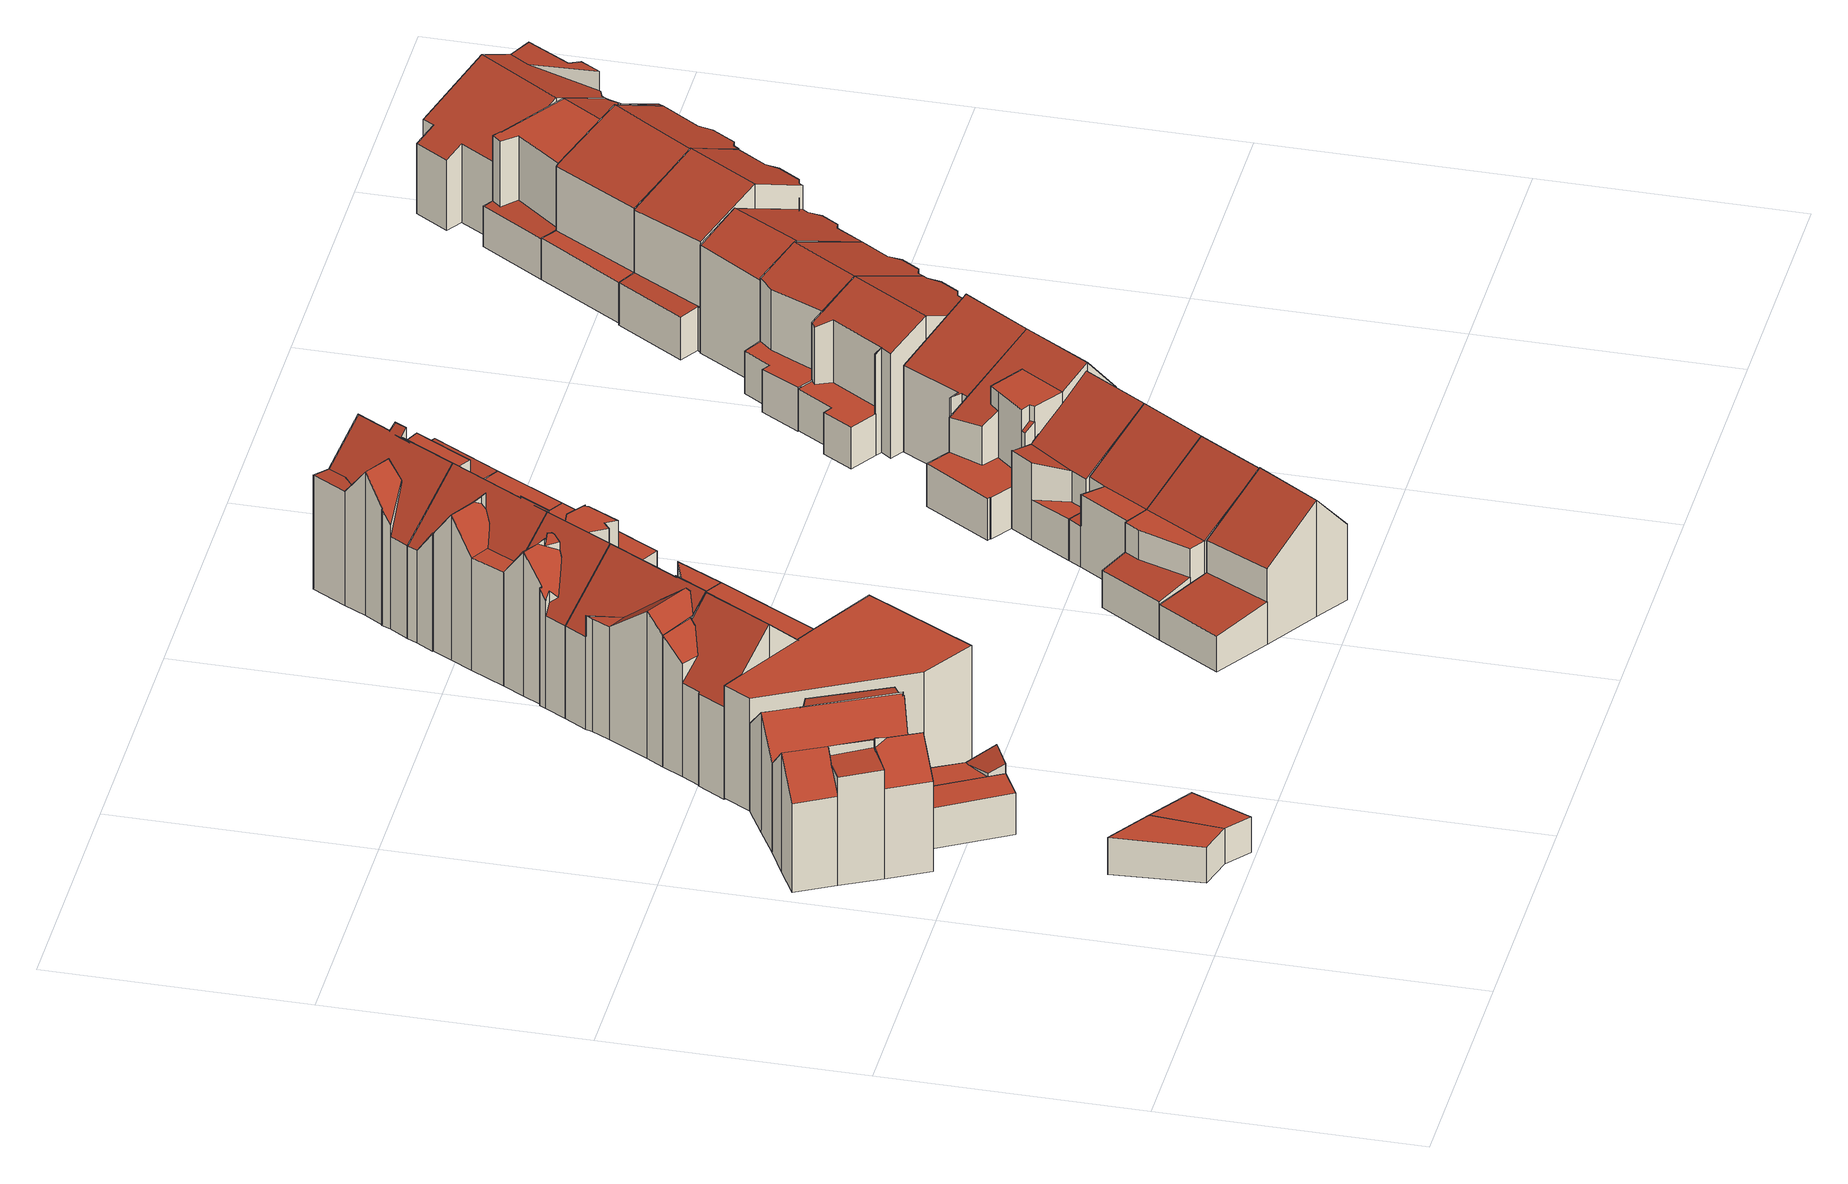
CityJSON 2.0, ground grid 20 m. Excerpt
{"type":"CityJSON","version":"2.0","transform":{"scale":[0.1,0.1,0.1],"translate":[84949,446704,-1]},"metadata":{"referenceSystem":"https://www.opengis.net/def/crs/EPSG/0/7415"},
"CityObjects":{
"building1":{"type":"Building","attributes":{"b3_bag_bag_overlap":0,"b3_dak_type":"horizontal","b3_h_dak_50p":2.63,"b3_h_dak_70p":2.65,"b3_h_dak_max":2.74,"b3_h_dak_min":2.52,"b3_h_maaiveld":-0.447,"b3_kas_warenhuis":false,"b3_mutatie_ahn3_ahn4":false,"b3_opp_buitenmuur":20.73,"b3_opp_dak_plat":18.39,"b3_opp_dak_schuin":0,"b3_opp_grond":18.38,"b3_opp_scheidingsmuur":38.44,"b3_reconstructie_onvolledig":false,"b3_rmse_lod12":0.0384,"b3_rmse_lod13":0.0384,"b3_rmse_lod22":0.0337,"b3_val3dity_lod12":"[]","b3_val3dity_lod13":"[]","b3_val3dity_lod22":"[]","b3_volume_lod12":56.95,"b3_volume_lod13":56.95,"b3_volume_lod22":56.73,"geconstateerd":false,"oorspronkelijkbouwjaar":1930,"status":"Pand in gebruik"},"children":["building1-1"]},
"building1-1":{"type":"BuildingPart","parents":["building1"],"geometry":[{"type":"Solid","lod":"2.2","boundaries":[[[[0,1,2,3]],[[4,0,3,5]],[[5,3,2,6]],[[6,2,1,7]],[[7,1,0,4]],[[7,4,5,6]]]],"semantics":{"surfaces":[{"type":"GroundSurface"},{"type":"WallSurface","on_footprint_edge":true},{"type":"RoofSurface"}],"values":[[0,1,1,1,1,2]]}}]},
"building2":{"type":"Building","attributes":{"b3_bag_bag_overlap":0,"b3_dak_type":"horizontal","b3_h_dak_50p":2.66,"b3_h_dak_70p":2.68,"b3_h_dak_max":2.77,"b3_h_dak_min":2.56,"b3_h_maaiveld":-0.438,"b3_kas_warenhuis":false,"b3_mutatie_ahn3_ahn4":false,"b3_opp_buitenmuur":20.45,"b3_opp_dak_plat":15.52,"b3_opp_dak_schuin":0,"b3_opp_grond":15.52,"b3_opp_scheidingsmuur":32.49,"b3_reconstructie_onvolledig":false,"b3_rmse_lod12":0.0417,"b3_rmse_lod13":0.0417,"b3_rmse_lod22":0.0311,"b3_val3dity_lod12":"[]","b3_val3dity_lod13":"[]","b3_val3dity_lod22":"[]","b3_volume_lod12":48.4,"b3_volume_lod13":48.4,"b3_volume_lod22":48.18,"geconstateerd":false,"oorspronkelijkbouwjaar":1930,"status":"Pand in gebruik"},"children":["building2-1"]},
"building2-1":{"type":"BuildingPart","parents":["building2"],"geometry":[{"type":"Solid","lod":"2.2","boundaries":[[[[0,8,9,1]],[[10,9,8,11]],[[7,1,9,10]],[[4,0,1,7]],[[11,8,0,4]],[[11,4,7,10]]]],"semantics":{"surfaces":[{"type":"GroundSurface"},{"type":"WallSurface","on_footprint_edge":true},{"type":"RoofSurface"}],"values":[[0,1,1,1,1,2]]}}]},
"building3":{"type":"Building","attributes":{"b3_bag_bag_overlap":0,"b3_bouwlagen":3,"b3_dak_type":"slanted","b3_h_dak_50p":8.43,"b3_h_dak_70p":9.09,"b3_h_dak_max":10.03,"b3_h_dak_min":3.27,"b3_h_maaiveld":-0.073,"b3_kas_warenhuis":false,"b3_mutatie_ahn3_ahn4":false,"b3_opp_buitenmuur":130.1,"b3_opp_dak_plat":16.83,"b3_opp_dak_schuin":73.02,"b3_opp_grond":71.11,"b3_opp_scheidingsmuur":174.61,"b3_reconstructie_onvolledig":false,"b3_rmse_lod12":2.69,"b3_rmse_lod13":0.809,"b3_rmse_lod22":0.138,"b3_val3dity_lod12":"[]","b3_val3dity_lod13":"[]","b3_val3dity_lod22":"[]","b3_volume_lod12":652.15,"b3_volume_lod13":561.57,"b3_volume_lod22":537.74,"geconstateerd":false,"oorspronkelijkbouwjaar":1916,"status":"Pand in gebruik"},"children":["building3-1"]},
"building3-1":{"type":"BuildingPart","parents":["building3"],"geometry":[{"type":"Solid","lod":"2.2","boundaries":[[[[12,13,14,15,16,17,18,19,20,21,22]],[[23,24,25]],[[26,27,25]],[[28,23,29]],[[30,31,32,33]],[[31,12,22,34]],[[34,22,21,35]],[[36,18,17,37]],[[38,19,18,36]],[[33,32,20,19,38]],[[39,40,16,15,27,26]],[[37,17,16,40]],[[41,42,43,44]],[[27,15,14,45]],[[40,39,46]],[[42,41,46]],[[45,14,13,47]],[[47,13,12,31,30]],[[35,21,20,32]],[[44,43,24,23,28]],[[41,36,37,40,46]],[[45,47,29,23,25,27]],[[24,43,42,46,39,26,25]],[[35,32,31,34]],[[44,28,29,47,30,33,38,36,41]]]],"semantics":{"surfaces":[{"type":"GroundSurface"},{"type":"WallSurface","on_footprint_edge":false},{"type":"WallSurface","on_footprint_edge":true},{"type":"RoofSurface"}],"values":[[0,1,1,1,1,2,2,2,2,2,2,2,1,2,1,1,2,2,2,1,3,3,3,3,3]]}}]},
"building4":{"type":"Building","attributes":{"b3_bag_bag_overlap":0,"b3_bouwlagen":3,"b3_dak_type":"slanted","b3_h_dak_50p":8.6,"b3_h_dak_70p":9.15,"b3_h_dak_max":10.02,"b3_h_dak_min":3.27,"b3_h_maaiveld":-0.117,"b3_kas_warenhuis":false,"b3_mutatie_ahn3_ahn4":false,"b3_opp_buitenmuur":137.09,"b3_opp_dak_plat":12,"b3_opp_dak_schuin":83.4,"b3_opp_grond":70.47,"b3_opp_scheidingsmuur":174.66,"b3_reconstructie_onvolledig":false,"b3_rmse_lod12":2.65,"b3_rmse_lod13":0.787,"b3_rmse_lod22":0.21,"b3_val3dity_lod12":"[]","b3_val3dity_lod13":"[]","b3_val3dity_lod22":"[]","b3_volume_lod12":652.39,"b3_volume_lod13":562.33,"b3_volume_lod22":539.34,"geconstateerd":false,"oorspronkelijkbouwjaar":1916,"status":"Pand in gebruik"},"children":["building4-1"]},
"building4-1":{"type":"BuildingPart","parents":["building4"],"geometry":[{"type":"Solid","lod":"2.2","boundaries":[[[[48,49,50,51,52,53,21,54,55,19,56,57,58]],[[59,58,57,60]],[[61,49,48,62,63]],[[63,62,64,65]],[[66,50,49,61,67]],[[67,61,68,69]],[[70,71,72]],[[73,53,52,74]],[[75,55,54,70]],[[60,57,56,76]],[[77,21,53,73]],[[78,79,51,50,66]],[[76,56,19,38]],[[38,19,55,75,80]],[[69,68,81]],[[65,64,81]],[[74,52,51,79]],[[62,48,58,59]],[[71,70,54,21,77]],[[80,75,79,78]],[[65,81,68,61,63]],[[80,78,66,67,69,82,76,38]],[[62,59,60,76,82,69,81,64]],[[71,77,73,74,72]],[[79,75,70,72,74]]]],"semantics":{"surfaces":[{"type":"GroundSurface"},{"type":"WallSurface","on_footprint_edge":true},{"type":"WallSurface","on_footprint_edge":false},{"type":"RoofSurface"}],"values":[[0,1,1,2,1,2,2,1,1,1,1,1,1,1,2,2,1,1,1,2,3,3,3,3,3]]}}]},
"building5":{"type":"Building","attributes":{"b3_bag_bag_overlap":0,"b3_bouwlagen":3,"b3_dak_type":"horizontal","b3_h_dak_50p":9.44,"b3_h_dak_70p":9.46,"b3_h_dak_max":9.64,"b3_h_dak_min":9.21,"b3_h_maaiveld":-0.126,"b3_kas_warenhuis":false,"b3_mutatie_ahn3_ahn4":false,"b3_opp_buitenmuur":261.02,"b3_opp_dak_plat":107.18,"b3_opp_dak_schuin":0,"b3_opp_grond":107.18,"b3_opp_scheidingsmuur":165.25,"b3_reconstructie_onvolledig":false,"b3_rmse_lod12":0.0511,"b3_rmse_lod13":0.0511,"b3_rmse_lod22":0.0436,"b3_val3dity_lod12":"[]","b3_val3dity_lod13":"[]","b3_val3dity_lod22":"[]","b3_volume_lod12":1027.27,"b3_volume_lod13":1027.27,"b3_volume_lod22":1024.93,"geconstateerd":false,"oorspronkelijkbouwjaar":1916,"status":"Pand in gebruik"},"children":["building5-1"]},
"building5-1":{"type":"BuildingPart","parents":["building5"],"geometry":[{"type":"Solid","lod":"2.2","boundaries":[[[[57,83,84,85,86,87]],[[88,87,86,89]],[[89,86,85,90]],[[91,57,87,88]],[[90,85,84,92]],[[92,84,83,93]],[[93,83,57,91]],[[93,91,88,89,90,92]]]],"semantics":{"surfaces":[{"type":"GroundSurface"},{"type":"WallSurface","on_footprint_edge":true},{"type":"RoofSurface"}],"values":[[0,1,1,1,1,1,1,2]]}}]},
"building6":{"type":"Building","attributes":{"b3_bag_bag_overlap":0,"b3_bouwlagen":4,"b3_dak_type":"slanted","b3_h_dak_50p":10.19,"b3_h_dak_70p":10.93,"b3_h_dak_max":13.05,"b3_h_dak_min":7.59,"b3_h_maaiveld":-0.228,"b3_kas_warenhuis":false,"b3_mutatie_ahn3_ahn4":false,"b3_opp_buitenmuur":147.36,"b3_opp_dak_plat":15.6,"b3_opp_dak_schuin":74.6,"b3_opp_grond":70.31,"b3_opp_scheidingsmuur":227.73,"b3_reconstructie_onvolledig":false,"b3_rmse_lod12":1.16,"b3_rmse_lod13":1.16,"b3_rmse_lod22":0.127,"b3_val3dity_lod12":"[]","b3_val3dity_lod13":"[]","b3_val3dity_lod22":"[]","b3_volume_lod12":777.71,"b3_volume_lod13":777.71,"b3_volume_lod22":730.3,"geconstateerd":false,"oorspronkelijkbouwjaar":1922,"status":"Pand in gebruik"},"children":["building6-1"]},
"building6-1":{"type":"BuildingPart","parents":["building6"],"geometry":[{"type":"Solid","lod":"2.2","boundaries":[[[[94,95,96,97,98,99,100,101,102,103,104,105,106]],[[107,106,105,108]],[[109,96,95,110]],[[111,102,112]],[[113,103,102,111]],[[114,104,103,113]],[[115,100,99,116,117]],[[117,116,118]],[[119,98,97,120]],[[120,97,96,109]],[[116,99,98,119]],[[121,94,106,107]],[[108,105,104,114]],[[110,95,94,121]],[[122,123,124]],[[123,122,101,100,115]],[[112,102,101,122]],[[121,114,113,111,112,110]],[[118,124,123,115,117]],[[112,122,124,118,116,119,120,109,110]],[[114,121,107,108]]]],"semantics":{"surfaces":[{"type":"GroundSurface"},{"type":"WallSurface","on_footprint_edge":true},{"type":"WallSurface","on_footprint_edge":false},{"type":"RoofSurface"}],"values":[[0,1,1,1,1,1,1,2,1,1,1,1,1,1,2,1,1,3,3,3,3]]}}]},
"building7":{"type":"Building","attributes":{"b3_bag_bag_overlap":0,"b3_bouwlagen":4,"b3_dak_type":"slanted","b3_h_dak_50p":10.52,"b3_h_dak_70p":11.25,"b3_h_dak_max":12.26,"b3_h_dak_min":7.48,"b3_h_maaiveld":-0.232,"b3_kas_warenhuis":false,"b3_mutatie_ahn3_ahn4":false,"b3_opp_buitenmuur":152.02,"b3_opp_dak_plat":7.02,"b3_opp_dak_schuin":77.44,"b3_opp_grond":71.18,"b3_opp_scheidingsmuur":234.64,"b3_reconstructie_onvolledig":false,"b3_rmse_lod12":1.42,"b3_rmse_lod13":1.42,"b3_rmse_lod22":0.0542,"b3_val3dity_lod12":"[]","b3_val3dity_lod13":"[]","b3_val3dity_lod22":"[]","b3_volume_lod12":819.8,"b3_volume_lod13":819.8,"b3_volume_lod22":757.77,"geconstateerd":false,"oorspronkelijkbouwjaar":1923,"status":"Pand in gebruik"},"children":["building7-1"]},
"building7-1":{"type":"BuildingPart","parents":["building7"],"geometry":[{"type":"Solid","lod":"2.2","boundaries":[[[[125,102,126,100,127,128,129,130,131,132,133,134,105,104,103]],[[135,104,105,108]],[[136,137,138]],[[139,133,132,140]],[[141,134,133,139]],[[137,136,130,129,142]],[[143,131,130,136]],[[142,129,128,144]],[[145,127,100,115]],[[140,132,131,143]],[[146,147,148]],[[149,126,102,150]],[[115,100,126,149]],[[144,128,127,145]],[[113,103,104,135]],[[151,141,152]],[[108,105,134,141,151]],[[153,154,155]],[[154,125,103,113]],[[147,146,156]],[[150,102,125,154,153]],[[144,138,137,142]],[[147,145,115,149,148]],[[108,151,152,135]],[[154,113,135,152,141,139,140,155]],[[147,156,138,144,145]],[[150,153,155,140,143,136,138,156,146,148,149]]]],"semantics":{"surfaces":[{"type":"GroundSurface"},{"type":"WallSurface","on_footprint_edge":true},{"type":"WallSurface","on_footprint_edge":false},{"type":"RoofSurface"}],"values":[[0,1,2,1,1,1,1,1,1,1,2,1,1,1,1,2,1,2,1,2,1,3,3,3,3,3,3]]}}]},
"building8":{"type":"Building","attributes":{"b3_bag_bag_overlap":0,"b3_bouwlagen":4,"b3_dak_type":"slanted","b3_h_dak_50p":10.59,"b3_h_dak_70p":11.48,"b3_h_dak_max":12.19,"b3_h_dak_min":7.62,"b3_h_maaiveld":-0.207,"b3_kas_warenhuis":false,"b3_mutatie_ahn3_ahn4":false,"b3_opp_buitenmuur":165.46,"b3_opp_dak_plat":23.48,"b3_opp_dak_schuin":71.68,"b3_opp_grond":70.85,"b3_opp_scheidingsmuur":230.01,"b3_reconstructie_onvolledig":false,"b3_rmse_lod12":1.42,"b3_rmse_lod13":1.42,"b3_rmse_lod22":0.0623,"b3_val3dity_lod12":"[]","b3_val3dity_lod13":"[]","b3_val3dity_lod22":"[]","b3_volume_lod12":822.03,"b3_volume_lod13":822.03,"b3_volume_lod22":754.85,"geconstateerd":false,"oorspronkelijkbouwjaar":1922,"status":"Pand in gebruik"},"children":["building8-1"]},
"building8-1":{"type":"BuildingPart","parents":["building8"],"geometry":[{"type":"Solid","lod":"2.2","boundaries":[[[[157,158,159,160,161,162,163,164,165,166,167,133,168,132,131]],[[169,133,167,170]],[[171,164,163,172]],[[143,131,132,140]],[[173,174,175]],[[176,174,177]],[[178,165,164,171]],[[179,161,160,180]],[[181,182,183]],[[184,185,182,181]],[[180,160,159,186]],[[186,159,158,187]],[[185,157,131,143]],[[188,162,161,179]],[[172,163,162,188]],[[189,190,191,192]],[[193,194,195,196]],[[194,193,197]],[[198,168,133,169]],[[140,132,168,198]],[[170,167,166,199]],[[199,166,165,178]],[[173,200,201]],[[175,174,176,202,203]],[[192,191,204]],[[200,173,204]],[[187,158,157,185,184]],[[205,206,207,208]],[[206,209,210]],[[208,207,211]],[[196,195,212,213]],[[213,212,214,215]],[[216,217,209,206,205]],[[215,214,217,216]],[[203,202,190,189]],[[200,204,191,188,179,180,201]],[[217,214,212,198,169,170,199,210,209]],[[183,177,174,173,201,180,186,187,184,181]],[[190,202,176,177,183,182,185,143,140,172,188,191]],[[215,216,205,208,211,197,193,196,213]],[[172,140,198,212,195,194,197,211,207,206,210,199,178,171]],[[203,189,192,204,173,175]]]],"semantics":{"surfaces":[{"type":"GroundSurface"},{"type":"WallSurface","on_footprint_edge":true},{"type":"WallSurface","on_footprint_edge":false},{"type":"RoofSurface"}],"values":[[0,1,1,1,2,2,1,1,2,2,1,1,1,1,1,2,2,2,1,1,1,1,2,2,2,2,1,2,2,2,2,2,2,2,2,3,3,3,3,3,3,3]]}}]},
"building9":{"type":"Building","attributes":{"b3_bag_bag_overlap":0,"b3_bouwlagen":3,"b3_dak_type":"slanted","b3_h_dak_50p":7.07,"b3_h_dak_70p":8.32,"b3_h_dak_max":9.76,"b3_h_dak_min":-0.06,"b3_h_maaiveld":-0.144,"b3_kas_warenhuis":false,"b3_mutatie_ahn3_ahn4":false,"b3_opp_buitenmuur":84.62,"b3_opp_dak_plat":0,"b3_opp_dak_schuin":83.36,"b3_opp_grond":71.53,"b3_opp_scheidingsmuur":149.47,"b3_reconstructie_onvolledig":false,"b3_rmse_lod12":3.16,"b3_rmse_lod13":1.04,"b3_rmse_lod22":0.391,"b3_val3dity_lod12":"[]","b3_val3dity_lod13":"[]","b3_val3dity_lod22":"[]","b3_volume_lod12":599.95,"b3_volume_lod13":485.53,"b3_volume_lod22":453.62,"geconstateerd":false,"oorspronkelijkbouwjaar":1928,"status":"Pand in gebruik"},"children":["building9-1"]},
"building9-1":{"type":"BuildingPart","parents":["building9"],"geometry":[{"type":"Solid","lod":"2.2","boundaries":[[[[218,219,220,221,222,223,224,225,226,227]],[[228,219,218,229,230]],[[230,229,231,232]],[[233,223,222,234]],[[234,222,221,235]],[[236,226,225,231]],[[237,224,223,233]],[[238,227,226,236]],[[235,221,220,239]],[[239,220,219,228]],[[229,218,227,238]],[[232,231,225,224,237]],[[228,237,233,234,235,239]],[[229,238,236,231]],[[232,237,228,230]]]],"semantics":{"surfaces":[{"type":"GroundSurface"},{"type":"WallSurface","on_footprint_edge":true},{"type":"WallSurface","on_footprint_edge":false},{"type":"RoofSurface"}],"values":[[0,1,2,1,1,1,1,1,1,1,1,1,3,3,3]]}}]},
"building10":{"type":"Building","attributes":{"b3_bag_bag_overlap":0,"b3_bouwlagen":3,"b3_dak_type":"slanted","b3_h_dak_50p":10.36,"b3_h_dak_70p":11.17,"b3_h_dak_max":12.2,"b3_h_dak_min":7.59,"b3_h_maaiveld":-0.171,"b3_kas_warenhuis":false,"b3_mutatie_ahn3_ahn4":false,"b3_opp_buitenmuur":147.65,"b3_opp_dak_plat":14.96,"b3_opp_dak_schuin":79.77,"b3_opp_grond":70.89,"b3_opp_scheidingsmuur":230.76,"b3_reconstructie_onvolledig":false,"b3_rmse_lod12":1.27,"b3_rmse_lod13":1.27,"b3_rmse_lod22":0.0625,"b3_val3dity_lod12":"[]","b3_val3dity_lod13":"[]","b3_val3dity_lod22":"[]","b3_volume_lod12":797.24,"b3_volume_lod13":797.24,"b3_volume_lod22":744.62,"geconstateerd":false,"oorspronkelijkbouwjaar":1923,"status":"Pand in gebruik"},"children":["building10-1"]},
"building10-1":{"type":"BuildingPart","parents":["building10"],"geometry":[{"type":"Solid","lod":"2.2","boundaries":[[[[240,241,242,243,244,245,246,247,248,167,166,165,249,164,250,161]],[[251,240,161,179]],[[252,242,241,253]],[[199,166,167,170]],[[254,255,256]],[[255,249,165,257]],[[258,247,246,259]],[[260,248,247,258]],[[170,167,248,260]],[[261,243,242,252]],[[262,244,243,261]],[[263,245,244,262]],[[259,246,245,263]],[[179,161,250,264]],[[264,250,164,265]],[[265,164,249,255,254]],[[257,165,166,199]],[[253,241,240,251]],[[266,267,268]],[[269,270,267,271]],[[270,269,272]],[[271,267,266,273]],[[179,264,274,251]],[[258,199,170,260]],[[271,273,262,261,252,253,272,269]],[[270,272,253,251,274,268,267]],[[256,259,263,262,273,266,268,274,264,265,254]],[[259,256,255,257,199,258]]]],"semantics":{"surfaces":[{"type":"GroundSurface"},{"type":"WallSurface","on_footprint_edge":true},{"type":"WallSurface","on_footprint_edge":false},{"type":"RoofSurface"}],"values":[[0,1,1,1,2,1,1,1,1,1,1,1,1,1,1,1,1,1,2,2,2,2,3,3,3,3,3,3]]}}]},
"building11":{"type":"Building","attributes":{"b3_bag_bag_overlap":0,"b3_bouwlagen":3,"b3_dak_type":"slanted","b3_h_dak_50p":7.15,"b3_h_dak_70p":8.33,"b3_h_dak_max":9.74,"b3_h_dak_min":2.88,"b3_h_maaiveld":-0.144,"b3_kas_warenhuis":false,"b3_mutatie_ahn3_ahn4":false,"b3_opp_buitenmuur":90.41,"b3_opp_dak_plat":11.09,"b3_opp_dak_schuin":72.45,"b3_opp_grond":71.7,"b3_opp_scheidingsmuur":156.43,"b3_reconstructie_onvolledig":false,"b3_rmse_lod12":2.7,"b3_rmse_lod13":1.23,"b3_rmse_lod22":0.264,"b3_val3dity_lod12":"[]","b3_val3dity_lod13":"[]","b3_val3dity_lod22":"[]","b3_volume_lod12":607.31,"b3_volume_lod13":546.55,"b3_volume_lod22":493.25,"geconstateerd":false,"oorspronkelijkbouwjaar":1928,"status":"Pand in gebruik"},"children":["building11-1"]},
"building11-1":{"type":"BuildingPart","parents":["building11"],"geometry":[{"type":"Solid","lod":"2.2","boundaries":[[[[227,275,276,277,278,279,280,281,282,220,219,283,284]],[[285,277,276,286,287]],[[287,286,288,289]],[[290,275,227,291]],[[292,283,219,293]],[[294,220,282,295]],[[293,219,220,294]],[[295,282,281,296]],[[296,281,280,297]],[[298,278,277,285]],[[299,279,278,298]],[[297,280,279,299]],[[291,227,284,300]],[[301,300,284,283,292]],[[289,288,300,301]],[[286,276,275,290]],[[297,299,293,294,295,296]],[[298,292,293,299]],[[289,301,292,298,285,287]],[[286,290,291,300,288]]]],"semantics":{"surfaces":[{"type":"GroundSurface"},{"type":"WallSurface","on_footprint_edge":true},{"type":"WallSurface","on_footprint_edge":false},{"type":"RoofSurface"}],"values":[[0,1,2,1,1,1,1,1,1,1,1,1,1,1,2,1,3,3,3,3]]}}]},
"building12":{"type":"Building","attributes":{"b3_bag_bag_overlap":0,"b3_bouwlagen":4,"b3_dak_type":"slanted","b3_h_dak_50p":10.26,"b3_h_dak_70p":11.27,"b3_h_dak_max":12.23,"b3_h_dak_min":7.8,"b3_h_maaiveld":-0.184,"b3_kas_warenhuis":false,"b3_mutatie_ahn3_ahn4":false,"b3_opp_buitenmuur":163.41,"b3_opp_dak_plat":8.71,"b3_opp_dak_schuin":82.57,"b3_opp_grond":70.73,"b3_opp_scheidingsmuur":229.22,"b3_reconstructie_onvolledig":false,"b3_rmse_lod12":1.39,"b3_rmse_lod13":1.39,"b3_rmse_lod22":0.0957,"b3_val3dity_lod12":"[]","b3_val3dity_lod13":"[]","b3_val3dity_lod22":"[]","b3_volume_lod12":809.29,"b3_volume_lod13":809.29,"b3_volume_lod22":744.44,"geconstateerd":false,"oorspronkelijkbouwjaar":1922,"status":"Pand in gebruik"},"children":["building12-1"]},
"building12-1":{"type":"BuildingPart","parents":["building12"],"geometry":[{"type":"Solid","lod":"2.2","boundaries":[[[[302,303,304,305,306,307,308,309,310,248,311,312,246,245,313,314,315]],[[316,305,304,317]],[[318,306,305,316]],[[319,320,321,322]],[[320,313,245,263]],[[322,321,323,324]],[[325,302,315,326]],[[326,315,314,327]],[[327,314,313,320,319]],[[328,307,306,318]],[[329,330,308,307,328]],[[260,248,310,331]],[[332,333,330,329]],[[334,309,308,330]],[[263,245,246,335,259]],[[335,246,312,336,337]],[[336,312,311,338]],[[337,336,339,340]],[[341,342,333,332]],[[259,335,342,341]],[[340,339,333]],[[324,323,343]],[[317,304,303,344]],[[344,303,302,325]],[[345,346,347]],[[346,345,348]],[[331,310,309,334]],[[338,311,248,260]],[[327,319,322,324,325,326]],[[340,333,342,335,337]],[[346,348,344,325,324,343]],[[347,316,317,344,348,345]],[[316,347,346,343,323,321,320,263,259,341,332,329,328,318]],[[338,334,330,333,339,336]],[[338,260,331,334]]]],"semantics":{"surfaces":[{"type":"GroundSurface"},{"type":"WallSurface","on_footprint_edge":true},{"type":"WallSurface","on_footprint_edge":false},{"type":"RoofSurface"}],"values":[[0,1,1,2,1,2,1,1,1,1,1,1,2,1,1,1,1,2,2,2,2,2,1,1,2,2,1,1,3,3,3,3,3,3,3]]}}]},
"building13":{"type":"Building","attributes":{"b3_bag_bag_overlap":0,"b3_bouwlagen":3,"b3_dak_type":"slanted","b3_h_dak_50p":7.8,"b3_h_dak_70p":8.55,"b3_h_dak_max":9.72,"b3_h_dak_min":3.18,"b3_h_maaiveld":-0.143,"b3_kas_warenhuis":false,"b3_mutatie_ahn3_ahn4":false,"b3_opp_buitenmuur":86.49,"b3_opp_dak_plat":8.64,"b3_opp_dak_schuin":61.36,"b3_opp_grond":58.15,"b3_opp_scheidingsmuur":148.96,"b3_reconstructie_onvolledig":false,"b3_rmse_lod12":1.83,"b3_rmse_lod13":1.35,"b3_rmse_lod22":0.132,"b3_val3dity_lod12":"[]","b3_val3dity_lod13":"[]","b3_val3dity_lod22":"[]","b3_volume_lod12":504.29,"b3_volume_lod13":490.83,"b3_volume_lod22":442.48,"geconstateerd":false,"oorspronkelijkbouwjaar":1928,"status":"Pand in gebruik"},"children":["building13-1"]},
"building13-1":{"type":"BuildingPart","parents":["building13"],"geometry":[{"type":"Solid","lod":"2.2","boundaries":[[[[349,350,351,352,353,354,355,280,279,278,277]],[[297,280,355,356]],[[356,355,354,357]],[[358,359,360,361]],[[361,360,349,277,285]],[[299,279,280,297]],[[357,354,353,362]],[[298,278,279,299]],[[285,277,278,298]],[[362,353,352,363]],[[364,351,350,365]],[[366,364,359,358]],[[363,352,351,364,366]],[[365,350,349,360]],[[298,358,361,285]],[[362,363,299,297,356,357]],[[363,366,358,298,299]],[[365,360,359,364]]]],"semantics":{"surfaces":[{"type":"GroundSurface"},{"type":"WallSurface","on_footprint_edge":true},{"type":"WallSurface","on_footprint_edge":false},{"type":"RoofSurface"}],"values":[[0,1,1,2,1,1,1,1,1,1,1,2,1,1,3,3,3,3]]}}]},
"building14":{"type":"Building","attributes":{"b3_bag_bag_overlap":0,"b3_bouwlagen":3,"b3_dak_type":"slanted","b3_h_dak_50p":7.93,"b3_h_dak_70p":8.56,"b3_h_dak_max":11.1,"b3_h_dak_min":3.24,"b3_h_maaiveld":-0.138,"b3_kas_warenhuis":false,"b3_mutatie_ahn3_ahn4":false,"b3_opp_buitenmuur":86.24,"b3_opp_dak_plat":4.66,"b3_opp_dak_schuin":65.48,"b3_opp_grond":57.84,"b3_opp_scheidingsmuur":145.37,"b3_reconstructie_onvolledig":false,"b3_rmse_lod12":1.81,"b3_rmse_lod13":1.4,"b3_rmse_lod22":0.31,"b3_val3dity_lod12":"[]","b3_val3dity_lod13":"[]","b3_val3dity_lod22":"[]","b3_volume_lod12":502.3,"b3_volume_lod13":481.2,"b3_volume_lod22":434.87,"geconstateerd":false,"oorspronkelijkbouwjaar":1928,"status":"Pand in gebruik"},"children":["building14-1"]},
"building14-1":{"type":"BuildingPart","parents":["building14"],"geometry":[{"type":"Solid","lod":"2.2","boundaries":[[[[367,368,369,370,371,372,373,374,353,352,375,350]],[[376,367,350,365]],[[377,370,369,378]],[[379,374,373,380]],[[381,353,374,379]],[[380,373,372,382]],[[378,369,368,383]],[[384,376,385,386]],[[382,372,371,387]],[[388,389,375,352,363]],[[386,385,389,388]],[[365,350,375,389]],[[387,371,370,377]],[[363,352,353,381]],[[383,368,367,376,384]],[[365,389,385,376]],[[377,386,388,363,387]],[[363,381,379,380,382,387]],[[383,384,386,377,378]]]],"semantics":{"surfaces":[{"type":"GroundSurface"},{"type":"WallSurface","on_footprint_edge":true},{"type":"WallSurface","on_footprint_edge":false},{"type":"RoofSurface"}],"values":[[0,1,1,1,1,1,1,2,1,1,2,1,1,1,1,3,3,3,3]]}}]},
"building15":{"type":"Building","attributes":{"b3_bag_bag_overlap":0,"b3_bouwlagen":3,"b3_dak_type":"slanted","b3_h_dak_50p":8.68,"b3_h_dak_70p":9.08,"b3_h_dak_max":10.3,"b3_h_dak_min":3.04,"b3_h_maaiveld":-0.145,"b3_kas_warenhuis":false,"b3_mutatie_ahn3_ahn4":false,"b3_opp_buitenmuur":140.31,"b3_opp_dak_plat":32.71,"b3_opp_dak_schuin":67.12,"b3_opp_grond":77.31,"b3_opp_scheidingsmuur":152.16,"b3_reconstructie_onvolledig":false,"b3_rmse_lod12":2.89,"b3_rmse_lod13":0.95,"b3_rmse_lod22":0.195,"b3_val3dity_lod12":"[]","b3_val3dity_lod13":"[]","b3_val3dity_lod22":"[]","b3_volume_lod12":713.28,"b3_volume_lod13":612.33,"b3_volume_lod22":583.51,"geconstateerd":false,"oorspronkelijkbouwjaar":1929,"status":"Pand in gebruik"},"children":["building15-1"]},
"building15-1":{"type":"BuildingPart","parents":["building15"],"geometry":[{"type":"Solid","lod":"2.2","boundaries":[[[[390,391,392,369,393,394,395,396,397,398,399,400,401,402,403,404,372,405]],[[406,399,398,407]],[[407,398,397,408,409]],[[410,372,404,411]],[[411,404,403,412]],[[412,403,402,413]],[[413,402,401,414]],[[414,401,400,415]],[[416,417,418]],[[419,405,372,410]],[[415,400,399,406]],[[417,416,420,421]],[[422,369,392,423]],[[424,390,405,419]],[[425,426,423,427]],[[409,408,428,429]],[[430,395,394,431]],[[432,396,395,430]],[[408,397,396,432]],[[429,428,433,420]],[[434,435,436,437]],[[427,423,392,391,436]],[[438,393,369,422]],[[431,394,393,438]],[[421,420,433,426,425,439]],[[439,425,435,434]],[[437,436,391,390,424]],[[419,406,407,409,429,420,416,418,424]],[[426,433,428,408,432,430,431,438,422,423]],[[435,425,427,436]],[[437,424,418,417,421,439,434]],[[406,419,410,411,412,413,414,415]]]],"semantics":{"surfaces":[{"type":"GroundSurface"},{"type":"WallSurface","on_footprint_edge":true},{"type":"WallSurface","on_footprint_edge":false},{"type":"RoofSurface"}],"values":[[0,1,1,1,1,1,1,1,2,1,1,2,1,1,2,2,1,1,1,2,2,1,1,1,2,2,1,3,3,3,3,3]]}}]},
"building16":{"type":"Building","attributes":{"b3_bag_bag_overlap":0,"b3_dak_type":"slanted","b3_h_dak_50p":8.63,"b3_h_dak_70p":9.24,"b3_h_dak_max":10.29,"b3_h_dak_min":3.26,"b3_h_maaiveld":-0.103,"b3_kas_warenhuis":false,"b3_mutatie_ahn3_ahn4":false,"b3_opp_buitenmuur":100.41,"b3_opp_dak_plat":0,"b3_opp_dak_schuin":70.16,"b3_opp_grond":55.18,"b3_opp_scheidingsmuur":150.78,"b3_reconstructie_onvolledig":false,"b3_rmse_lod12":1.63,"b3_rmse_lod13":1.63,"b3_rmse_lod22":0.76,"b3_val3dity_lod12":"[]","b3_val3dity_lod13":"[]","b3_val3dity_lod22":"[]","b3_volume_lod12":518.62,"b3_volume_lod13":518.62,"b3_volume_lod22":481.98,"geconstateerd":false,"oorspronkelijkbouwjaar":1929,"status":"Verbouwing pand"},"children":["building16-1"]},
"building16-1":{"type":"BuildingPart","parents":["building16"],"geometry":[{"type":"Solid","lod":"2.2","boundaries":[[[[440,441,442,400,399,443,444,445,446,447,448,449,450]],[[451,441,440,452]],[[452,440,450,453]],[[454,442,441,451]],[[415,400,442,454]],[[406,399,400,415]],[[453,450,449,455]],[[455,449,448,456]],[[457,443,399,406]],[[458,444,443,457]],[[456,448,447,459]],[[459,447,446,460]],[[460,446,445,461]],[[461,445,444,458]],[[456,406,415,454,451,452,453,455]],[[461,458,457,406,456,459,460]]]],"semantics":{"surfaces":[{"type":"GroundSurface"},{"type":"WallSurface","on_footprint_edge":true},{"type":"RoofSurface"}],"values":[[0,1,1,1,1,1,1,1,1,1,1,1,1,1,2,2]]}}]},
"building17":{"type":"Building","attributes":{"b3_bag_bag_overlap":0,"b3_bouwlagen":3,"b3_dak_type":"slanted","b3_h_dak_50p":8.99,"b3_h_dak_70p":9.52,"b3_h_dak_max":10.44,"b3_h_dak_min":2.41,"b3_h_maaiveld":-0.12,"b3_kas_warenhuis":false,"b3_mutatie_ahn3_ahn4":false,"b3_opp_buitenmuur":162.57,"b3_opp_dak_plat":15.66,"b3_opp_dak_schuin":84.47,"b3_opp_grond":88.78,"b3_opp_scheidingsmuur":173.26,"b3_reconstructie_onvolledig":false,"b3_rmse_lod12":2.29,"b3_rmse_lod13":1.02,"b3_rmse_lod22":0.101,"b3_val3dity_lod12":"[]","b3_val3dity_lod13":"[]","b3_val3dity_lod22":"[]","b3_volume_lod12":849.57,"b3_volume_lod13":767.17,"b3_volume_lod22":718.93,"geconstateerd":false,"oorspronkelijkbouwjaar":1929,"status":"Pand in gebruik"},"children":["building17-1"]},
"building17-1":{"type":"BuildingPart","parents":["building17"],"geometry":[{"type":"Solid","lod":"2.2","boundaries":[[[[462,463,464,465,449,466,467,468,469,470,471,472,473,474,475,476,477]],[[478,463,462,479]],[[479,462,477,480]],[[481,464,463,478]],[[482,465,464,481]],[[483,449,465,482]],[[484,468,467,485]],[[480,477,476,486]],[[486,476,475,487]],[[488,474,473,489]],[[490,488,491,492]],[[493,494,495,496]],[[489,473,472,497]],[[497,472,471,498]],[[498,471,470,499]],[[500,466,449,483]],[[496,495,501,502]],[[499,470,469,501]],[[502,501,469,468,484]],[[485,467,466,500]],[[487,475,474,488,490]],[[492,491,503,504]],[[504,503,494,493]],[[500,483,482,481,478,479,480,486,487]],[[494,503,491,488,489,497,498,499,501,495]],[[504,493,496,502,484,485,500,487,490,492]]]],"semantics":{"surfaces":[{"type":"GroundSurface"},{"type":"WallSurface","on_footprint_edge":true},{"type":"WallSurface","on_footprint_edge":false},{"type":"RoofSurface"}],"values":[[0,1,1,1,1,1,1,1,1,1,2,2,1,1,1,1,2,1,1,1,1,2,2,3,3,3]]}}]},
"building18":{"type":"Building","attributes":{"b3_bag_bag_overlap":0,"b3_bouwlagen":3,"b3_dak_type":"slanted","b3_h_dak_50p":8.96,"b3_h_dak_70p":9.49,"b3_h_dak_max":10.38,"b3_h_dak_min":3.35,"b3_h_maaiveld":-0.23,"b3_kas_warenhuis":false,"b3_mutatie_ahn3_ahn4":false,"b3_opp_buitenmuur":111.58,"b3_opp_dak_plat":11.38,"b3_opp_dak_schuin":68.11,"b3_opp_grond":74.11,"b3_opp_scheidingsmuur":191.38,"b3_reconstructie_onvolledig":false,"b3_rmse_lod12":2.07,"b3_rmse_lod13":1.03,"b3_rmse_lod22":0.285,"b3_val3dity_lod12":"[]","b3_val3dity_lod13":"[]","b3_val3dity_lod22":"[]","b3_volume_lod12":718.91,"b3_volume_lod13":657.2,"b3_volume_lod22":616.33,"geconstateerd":false,"oorspronkelijkbouwjaar":1929,"status":"Pand in gebruik"},"children":["building18-1"]},
"building18-1":{"type":"BuildingPart","parents":["building18"],"geometry":[{"type":"Solid","lod":"2.2","boundaries":[[[[505,506,507,508,509,510,511,512,513,514,515,516,517,518]],[[519,509,508,520]],[[521,510,509,519]],[[522,511,510,521]],[[486,512,511,522]],[[523,524,525,526]],[[526,525,514,513,487]],[[527,516,515,528]],[[520,508,507,529]],[[530,517,516,527]],[[531,518,517,530]],[[528,515,514,525]],[[529,507,506,532]],[[487,513,512,486]],[[533,505,518,531]],[[532,506,505,533,534]],[[534,533,524,523]],[[487,486,522,521,519,520,529,532]],[[524,533,531,530,527,528,525]],[[534,523,526,487,532]]]],"semantics":{"surfaces":[{"type":"GroundSurface"},{"type":"WallSurface","on_footprint_edge":true},{"type":"WallSurface","on_footprint_edge":false},{"type":"RoofSurface"}],"values":[[0,1,1,1,1,2,1,1,1,1,1,1,1,1,1,1,2,3,3,3]]}}]},
"building19":{"type":"Building","attributes":{"b3_bag_bag_overlap":0,"b3_bouwlagen":3,"b3_dak_type":"slanted","b3_h_dak_50p":9.29,"b3_h_dak_70p":9.7,"b3_h_dak_max":11.14,"b3_h_dak_min":6.56,"b3_h_maaiveld":-0.282,"b3_kas_warenhuis":false,"b3_mutatie_ahn3_ahn4":false,"b3_opp_buitenmuur":102.21,"b3_opp_dak_plat":0,"b3_opp_dak_schuin":68.2,"b3_opp_grond":61.6,"b3_opp_scheidingsmuur":185.35,"b3_reconstructie_onvolledig":false,"b3_rmse_lod12":1.02,"b3_rmse_lod13":1.02,"b3_rmse_lod22":0.373,"b3_val3dity_lod12":"[]","b3_val3dity_lod13":"[]","b3_val3dity_lod22":"[]","b3_volume_lod12":611.29,"b3_volume_lod13":611.29,"b3_volume_lod22":566.67,"geconstateerd":false,"oorspronkelijkbouwjaar":1929,"status":"Pand in gebruik"},"children":["building19-1"]},
"building19-1":{"type":"BuildingPart","parents":["building19"],"geometry":[{"type":"Solid","lod":"2.2","boundaries":[[[[535,536,537,538,539,540,541,542,543,544]],[[545,537,536,546]],[[547,538,537,545]],[[548,541,540,549]],[[549,540,539,550]],[[551,544,543,552]],[[529,542,541,548]],[[550,539,538,547]],[[553,535,544,551]],[[546,536,535,553]],[[552,543,542,529]],[[546,553,551,552]],[[552,529,548,549,550,547,545,546]]]],"semantics":{"surfaces":[{"type":"GroundSurface"},{"type":"WallSurface","on_footprint_edge":true},{"type":"RoofSurface"}],"values":[[0,1,1,1,1,1,1,1,1,1,1,2,2]]}}]},
"building20":{"type":"Building","attributes":{"b3_bag_bag_overlap":0,"b3_bouwlagen":3,"b3_dak_type":"slanted","b3_h_dak_50p":10.02,"b3_h_dak_70p":10.53,"b3_h_dak_max":11.45,"b3_h_dak_min":3.37,"b3_h_maaiveld":-0.243,"b3_kas_warenhuis":false,"b3_mutatie_ahn3_ahn4":false,"b3_opp_buitenmuur":142.34,"b3_opp_dak_plat":0.23,"b3_opp_dak_schuin":83.23,"b3_opp_grond":76.5,"b3_opp_scheidingsmuur":202.69,"b3_reconstructie_onvolledig":false,"b3_rmse_lod12":2.12,"b3_rmse_lod13":0.806,"b3_rmse_lod22":0.107,"b3_val3dity_lod12":"[]","b3_val3dity_lod13":"[]","b3_val3dity_lod22":"[]","b3_volume_lod12":822.41,"b3_volume_lod13":757.93,"b3_volume_lod22":727.23,"geconstateerd":false,"oorspronkelijkbouwjaar":1929,"status":"Pand in gebruik"},"children":["building20-1"]},
"building20-1":{"type":"BuildingPart","parents":["building20"],"geometry":[{"type":"Solid","lod":"2.2","boundaries":[[[[554,555,556,557,558,559,560,561,562,563,564,565,566,567]],[[568,562,561,569]],[[570,560,559,571]],[[572,565,564,573]],[[573,564,563,574]],[[569,561,560,570]],[[571,559,558,575]],[[576,555,554,577]],[[578,556,555,576]],[[579,580,557,556,578]],[[581,566,565,572]],[[582,567,566,581]],[[577,554,567,582]],[[575,558,557,580]],[[574,563,562,568,583]],[[583,568,580,579]],[[577,582,581,572,573,574,578,576]],[[583,579,578,574]],[[580,568,569,570,571,575]]]],"semantics":{"surfaces":[{"type":"GroundSurface"},{"type":"WallSurface","on_footprint_edge":true},{"type":"WallSurface","on_footprint_edge":false},{"type":"RoofSurface"}],"values":[[0,1,1,1,1,1,1,1,1,1,1,1,1,1,1,2,3,3,3]]}}]},
"building21":{"type":"Building","attributes":{"b3_bag_bag_overlap":0,"b3_bouwlagen":3,"b3_dak_type":"slanted","b3_h_dak_50p":10.07,"b3_h_dak_70p":10.57,"b3_h_dak_max":11.42,"b3_h_dak_min":3.26,"b3_h_maaiveld":-0.002,"b3_kas_warenhuis":false,"b3_mutatie_ahn3_ahn4":false,"b3_opp_buitenmuur":149.79,"b3_opp_dak_plat":10.92,"b3_opp_dak_schuin":89.01,"b3_opp_grond":91.79,"b3_opp_scheidingsmuur":211.58,"b3_reconstructie_onvolledig":false,"b3_rmse_lod12":2.12,"b3_rmse_lod13":0.792,"b3_rmse_lod22":0.0437,"b3_val3dity_lod12":"[]","b3_val3dity_lod13":"[]","b3_val3dity_lod22":"[]","b3_volume_lod12":965.5,"b3_volume_lod13":896.24,"b3_volume_lod22":857.89,"geconstateerd":false,"oorspronkelijkbouwjaar":1929,"status":"Pand in gebruik"},"children":["building21-1"]},
"building21-1":{"type":"BuildingPart","parents":["building21"],"geometry":[{"type":"Solid","lod":"2.2","boundaries":[[[[584,585,586,587,588,589,590,591,592,593,594,595,596]],[[597,585,584,598]],[[599,586,585,597]],[[600,587,586,599]],[[601,588,587,600]],[[602,589,588,601]],[[603,590,589,602]],[[604,594,593,569]],[[605,595,594,604]],[[606,596,595,605,607]],[[598,584,596,606]],[[569,593,592,568]],[[607,605,568,608]],[[609,591,590,603]],[[608,568,592,591,609]],[[568,605,604,569]],[[609,603,602,601,600,599,597,598]],[[608,609,598,606,607]]]],"semantics":{"surfaces":[{"type":"GroundSurface"},{"type":"WallSurface","on_footprint_edge":true},{"type":"WallSurface","on_footprint_edge":false},{"type":"RoofSurface"}],"values":[[0,1,1,1,1,1,1,1,1,1,1,1,2,1,1,3,3,3]]}}]},
"building22":{"type":"Building","attributes":{"b3_bag_bag_overlap":0,"b3_bouwlagen":3,"b3_dak_type":"slanted","b3_h_dak_50p":8.9,"b3_h_dak_70p":8.93,"b3_h_dak_max":11.14,"b3_h_dak_min":3.13,"b3_h_maaiveld":-0.031,"b3_kas_warenhuis":false,"b3_mutatie_ahn3_ahn4":false,"b3_opp_buitenmuur":126.04,"b3_opp_dak_plat":46.17,"b3_opp_dak_schuin":28.08,"b3_opp_grond":69.96,"b3_opp_scheidingsmuur":186.23,"b3_reconstructie_onvolledig":false,"b3_rmse_lod12":2.1,"b3_rmse_lod13":0.783,"b3_rmse_lod22":0.241,"b3_val3dity_lod12":"[]","b3_val3dity_lod13":"[]","b3_val3dity_lod22":"[]","b3_volume_lod12":626.82,"b3_volume_lod13":572.41,"b3_volume_lod22":548.04,"geconstateerd":false,"oorspronkelijkbouwjaar":1929,"status":"Pand in gebruik"},"children":["building22-1"]},
"building22-1":{"type":"BuildingPart","parents":["building22"],"geometry":[{"type":"Solid","lod":"2.2","boundaries":[[[[594,610,611,612,613,614,615,616,617,618,619,620,585,621,596]],[[622,611,610,623]],[[624,612,611,622,625]],[[626,613,612,624]],[[625,622,627,628]],[[628,627,629,630]],[[623,610,594,631]],[[597,585,620,632,633]],[[634,619,618,635]],[[632,620,619,634]],[[636,617,616,637]],[[635,618,617,636]],[[638,615,614,639]],[[637,616,615,638]],[[630,629,640,606]],[[640,596,606]],[[606,596,621,641]],[[642,641,621,585,597]],[[631,594,596,640]],[[643,644,641,642]],[[633,632,644,643]],[[639,614,613,626]],[[631,640,629,627,622,623]],[[644,632,634,635,636,637,638,639]],[[633,643,642,597]],[[639,626,624,625,628,630,606,641,644]]]],"semantics":{"surfaces":[{"type":"GroundSurface"},{"type":"WallSurface","on_footprint_edge":true},{"type":"WallSurface","on_footprint_edge":false},{"type":"RoofSurface"}],"values":[[0,1,1,1,2,2,1,1,1,1,1,1,1,1,2,1,1,1,1,2,2,1,3,3,3,3]]}}]},
"building23":{"type":"Building","attributes":{"b3_bag_bag_overlap":0,"b3_bouwlagen":3,"b3_dak_type":"slanted","b3_h_dak_50p":7.97,"b3_h_dak_70p":8.41,"b3_h_dak_max":9.31,"b3_h_dak_min":6.42,"b3_h_maaiveld":-0.251,"b3_kas_warenhuis":false,"b3_mutatie_ahn3_ahn4":false,"b3_opp_buitenmuur":141.41,"b3_opp_dak_plat":0,"b3_opp_dak_schuin":94.58,"b3_opp_grond":86.25,"b3_opp_scheidingsmuur":169.98,"b3_reconstructie_onvolledig":false,"b3_rmse_lod12":0.919,"b3_rmse_lod13":0.919,"b3_rmse_lod22":0.102,"b3_val3dity_lod12":"[]","b3_val3dity_lod13":"[]","b3_val3dity_lod22":"[]","b3_volume_lod12":745.15,"b3_volume_lod13":745.15,"b3_volume_lod22":700.61,"geconstateerd":false,"oorspronkelijkbouwjaar":1929,"status":"Pand in gebruik"},"children":["building23-1"]},
"building23-1":{"type":"BuildingPart","parents":["building23"],"geometry":[{"type":"Solid","lod":"2.2","boundaries":[[[[645,646,647,648,649,650,651,652,653,654,655,656,657,658,659,660,661,662]],[[663,658,657,664]],[[664,657,656,665]],[[666,659,658,663]],[[667,653,652,668]],[[669,654,653,667]],[[638,655,654,669]],[[670,651,650,671]],[[672,668,652,651,670]],[[671,650,649,673]],[[673,649,648,674]],[[675,660,659,666]],[[676,661,660,675]],[[677,646,645,678]],[[679,647,646,677]],[[680,662,661,676]],[[678,645,662,680]],[[665,656,655,638]],[[674,648,647,679]],[[668,672,681]],[[678,680,676,675,666,663,664,665,679,677]],[[681,672,670,671,673,674]],[[668,681,674,679,665,638,669,667]]]],"semantics":{"surfaces":[{"type":"GroundSurface"},{"type":"WallSurface","on_footprint_edge":true},{"type":"WallSurface","on_footprint_edge":false},{"type":"RoofSurface"}],"values":[[0,1,1,1,1,1,1,1,1,1,1,1,1,1,1,1,1,1,1,2,3,3,3]]}}]}
},
"vertices":[
[118,74,6],[115,19,6],[89,26,6],[84,96,6],[118,74,37],[84,96,37],[89,26,36],[115,19,36],
[152,51,6],[133,4,6],[133,4,36],[152,51,37],
[80,228,9],[78,227,9],[56,215,9],[39,246,9],[24,276,9],[8,305,9],[31,318,9],[54,330,9],[103,239,9],[135,181,9],[114,169,9],[58,257,106],[58,257,103],[55,255,103],[39,246,101],[39,246,85],[58,257,114],[66,250,110],[80,228,108],[80,228,43],[103,239,44],[103,239,82],[114,169,44],[135,181,45],[31,318,110],[8,305,84],[54,330,84],[24,276,100],[24,276,84],[46,288,110],[46,288,102],[62,259,103],[62,259,110],[56,215,85],[38,284,101],[78,227,110],
[142,262,9],[124,252,9],[123,252,9],[123,251,9],[145,212,9],[156,192,9],[129,192,9],[101,243,9],[77,343,9],[101,357,9],[148,266,9],[148,266,83],[101,357,83],[124,252,104],[142,262,90],[142,262,101],[114,320,89],[114,320,101],[123,252,108],[124,252,110],[90,318,104],[90,318,110],[129,192,44],[129,192,47],[143,210,43],[156,192,54],[145,212,43],[101,243,44],[77,343,110],[135,181,53],[123,251,108],[123,251,44],[101,243,85],[98,318,103],[82,333,110],
[113,378,9],[197,332,9],[246,304,9],[199,220,9],[159,245,9],[159,245,105],[199,220,105],[246,304,104],[101,357,104],[197,332,104],[113,378,104],
[181,340,8],[154,355,8],[113,378,8],[125,399,8],[126,399,8],[134,413,8],[143,429,8],[169,415,8],[184,407,8],[199,433,8],[225,418,8],[240,409,8],[197,332,8],[197,332,103],[240,409,103],[113,378,86],[154,355,132],[184,407,131],[184,407,132],[199,433,131],[225,418,103],[143,429,119],[134,413,87],[134,413,103],[148,405,102],[126,399,87],[125,399,86],[181,340,103],[169,415,116],[169,415,119],[166,411,115],
[198,432,8],[172,414,8],[151,442,8],[168,473,8],[175,487,8],[177,492,8],[187,509,8],[228,486,8],[270,462,8],[260,445,8],[225,418,102],[177,492,86],[177,492,104],[182,466,103],[270,462,85],[228,486,132],[260,445,85],[175,487,103],[187,509,86],[168,473,103],[151,442,132],[187,422,128],[187,422,131],[187,419,129],[172,414,119],[184,407,133],[260,445,102],[235,436,102],[198,432,133],[198,432,131],[197,431,132],[187,441,118],
[196,525,8],[199,530,8],[200,529,8],[208,544,8],[217,560,8],[232,552,8],[257,538,8],[258,537,8],[273,563,8],[299,549,8],[314,540,8],[255,470,8],[270,462,102],[314,540,102],[258,537,131],[257,538,132],[224,532,126],[231,523,119],[231,523,126],[231,523,117],[228,521,115],[273,563,130],[217,560,104],[208,544,130],[203,524,103],[203,524,93],[205,518,97],[196,525,99],[196,525,86],[200,529,108],[199,530,107],[232,552,104],[241,531,126],[241,531,121],[240,534,119],[240,534,126],[255,493,126],[255,493,113],[261,498,110],[261,498,126],[247,507,126],[255,470,102],[299,549,102],[224,532,132],[221,536,129],[240,529,122],[240,529,126],[232,533,126],[280,516,126],[280,516,103],[266,526,119],[266,526,126],[280,516,102],[284,521,102],[257,525,126],[266,489,102],[266,489,126],[279,513,102],[279,513,126],[279,516,126],[279,516,102],
[413,100,9],[457,72,9],[477,60,9],[465,41,9],[470,38,9],[452,8,9],[427,24,9],[385,50,9],[344,77,9],[374,125,9],[457,72,108],[413,100,44],[413,100,71],[385,50,45],[385,50,73],[452,8,73],[470,38,74],[465,41,81],[344,77,39],[427,24,107],[374,125,39],[477,60,81],
[231,586,8],[241,603,8],[249,618,8],[248,618,8],[256,631,8],[260,639,8],[302,616,8],[329,601,8],[343,593,8],[271,560,8],[231,552,8],[231,586,103],[249,618,107],[241,603,130],[271,560,133],[271,560,131],[270,560,132],[273,563,131],[329,601,102],[302,616,132],[343,593,102],[248,618,108],[256,631,86],[260,639,86],[231,552,103],[258,537,133],[266,584,117],[266,584,122],[260,580,113],[266,587,132],[266,587,126],[266,584,135],[262,592,129],[275,590,122],[245,578,103],
[405,173,9],[424,161,9],[426,160,9],[443,150,9],[488,121,9],[513,105,9],[494,75,9],[489,79,9],[412,101,9],[400,109,9],[426,160,70],[424,161,45],[424,161,70],[417,150,45],[417,150,70],[405,173,40],[374,125,41],[412,101,71],[457,72,107],[477,60,82],[489,79,81],[494,75,74],[513,105,74],[443,150,70],[488,121,107],[400,109,47],[400,109,71],
[282,674,8],[291,691,8],[306,717,8],[319,709,8],[347,694,8],[332,668,8],[336,665,8],[357,654,8],[373,645,8],[328,601,8],[317,607,8],[269,653,8],[272,660,8],[273,660,8],[319,709,102],[306,717,104],[347,694,132],[269,653,95],[269,653,86],[299,652,112],[299,652,114],[302,662,110],[302,662,129],[282,674,129],[273,660,106],[272,660,106],[332,668,132],[336,665,137],[336,665,126],[373,645,102],[331,656,137],[331,656,126],[357,654,103],[302,616,126],[317,607,115],[317,607,126],[328,601,103],[342,651,113],[342,651,126],[326,658,132],[326,658,126],[307,679,106],[291,691,104],[303,689,102],[303,689,97],[311,695,102],[299,687,103],
[451,199,9],[457,209,9],[474,198,9],[519,169,9],[538,157,9],[527,138,9],[532,135,9],[532,135,74],[527,138,81],[465,185,70],[465,185,43],[451,199,43],[451,199,70],[538,157,82],[519,169,107],[474,198,44],[457,209,44],[474,198,70],
[476,240,9],[487,257,9],[489,256,9],[505,247,9],[550,218,9],[575,202,9],[556,172,9],[550,176,9],[472,200,9],[476,240,43],[505,247,70],[489,256,74],[550,176,81],[556,172,74],[538,157,81],[575,202,73],[487,257,75],[476,240,74],[480,212,43],[480,212,69],[550,218,107],[472,200,69],[472,200,43],
[530,230,9],[508,245,9],[500,250,9],[471,268,9],[471,269,9],[469,270,9],[501,321,9],[519,309,9],[522,307,9],[583,268,9],[607,253,9],[595,234,9],[596,225,9],[587,210,9],[578,208,9],[551,217,9],[583,268,113],[522,307,76],[519,309,45],[519,309,74],[575,202,79],[578,208,79],[587,210,72],[596,225,72],[595,234,79],[607,253,79],[526,281,85],[526,281,100],[552,264,100],[551,217,113],[520,274,84],[520,274,100],[489,256,44],[500,250,44],[530,230,100],[502,253,82],[502,253,44],[500,250,82],[509,283,44],[509,283,77],[469,270,44],[471,269,44],[501,321,45],[520,274,45],[509,249,100],[509,249,87],[508,245,87],[508,245,100],[471,268,44],[502,253,100],
[637,289,9],[627,274,9],[619,271,9],[534,299,9],[537,304,9],[534,312,9],[538,307,9],[564,352,9],[616,319,9],[640,304,9],[636,298,9],[627,274,72],[637,289,71],[636,298,79],[619,271,79],[640,304,79],[616,319,113],[534,299,83],[537,304,83],[564,352,82],[538,307,83],[534,312,80],
[678,351,9],[669,337,9],[659,335,9],[645,313,9],[583,340,9],[554,359,9],[560,367,9],[555,370,9],[535,383,9],[549,406,9],[556,402,9],[574,430,9],[586,423,9],[621,400,9],[678,364,9],[676,361,9],[669,337,78],[678,351,78],[676,361,81],[659,335,81],[645,313,81],[640,304,81],[560,367,97],[554,359,97],[678,364,81],[621,400,113],[586,423,44],[574,430,44],[586,423,93],[582,420,44],[582,420,92],[561,367,97],[561,367,44],[556,371,44],[556,371,94],[556,402,44],[549,406,44],[535,383,44],[583,340,113],[555,370,44],[555,370,94],[587,408,44],[587,408,97],
[625,469,8],[653,451,8],[710,415,8],[696,394,8],[699,384,8],[690,370,8],[680,368,8],[678,364,8],[621,400,8],[594,417,8],[574,430,8],[592,460,8],[598,456,8],[612,477,8],[699,384,78],[696,394,81],[690,370,78],[680,368,81],[616,459,96],[616,459,45],[594,417,45],[594,417,98],[592,460,44],[574,430,45],[710,415,81],[598,456,44],[612,477,44],[653,451,113],[625,469,45],[625,469,98],
[656,519,7],[685,501,7],[742,465,7],[739,461,7],[742,451,7],[733,438,7],[723,436,7],[710,415,7],[655,450,7],[625,469,7],[742,465,80],[685,501,113],[739,461,80],[723,436,81],[733,438,77],[742,451,77],[625,469,96],[655,450,113],[656,519,98],
[744,468,8],[742,465,8],[702,490,8],[657,519,8],[656,519,8],[657,521,8],[643,530,8],[676,582,8],[689,574,8],[736,544,8],[776,519,8],[762,497,8],[764,487,8],[753,470,8],[689,574,45],[676,582,44],[643,530,44],[657,521,45],[762,497,100],[776,519,100],[736,544,124],[656,519,45],[742,465,100],[744,468,100],[702,490,124],[657,519,100],[657,519,45],[764,487,97],[753,470,97],[689,574,98],
[777,608,10],[816,582,10],[797,553,10],[800,543,10],[789,525,10],[779,523,10],[776,519,10],[736,544,10],[689,574,10],[676,582,10],[717,647,10],[728,639,10],[731,638,10],[816,582,101],[777,608,124],[797,553,101],[800,543,97],[789,525,97],[779,523,101],[776,519,101],[717,647,45],[728,639,45],[731,638,100],[728,639,99],[689,574,99],[736,544,123],
[748,696,10],[756,691,10],[762,687,10],[762,686,10],[813,653,10],[847,631,10],[846,628,10],[848,619,10],[839,605,10],[829,603,10],[818,586,10],[782,605,10],[756,691,44],[748,696,44],[762,687,99],[756,691,99],[762,686,99],[750,684,44],[750,684,99],[760,673,45],[760,673,99],[717,647,44],[818,586,80],[818,586,101],[829,603,80],[839,605,76],[848,619,76],[846,628,80],[847,631,80],[813,653,99],[731,638,45],[782,605,99],[782,605,122],[783,607,121],[783,607,99],
[795,742,8],[800,751,8],[849,720,8],[874,705,8],[888,695,8],[867,662,8],[869,653,8],[860,638,8],[859,637,8],[849,634,8],[847,631,8],[808,657,8],[762,686,8],[762,687,8],[759,689,8],[777,718,8],[765,726,8],[781,751,8],[762,687,76],[762,686,76],[808,657,102],[759,689,74],[859,637,77],[860,638,77],[849,634,80],[869,653,93],[867,662,92],[860,638,93],[888,695,91],[874,705,88],[777,718,74],[765,726,67],[800,751,75],[795,742,75],[849,720,102],[781,751,67],[863,690,89]
]}
